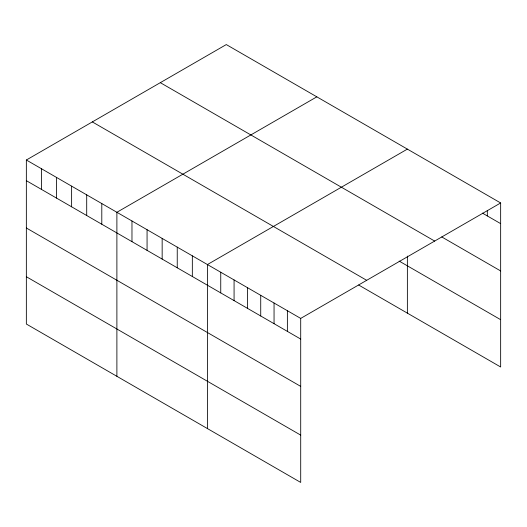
<?xml version="1.0" encoding="UTF-8"?>
<svg xmlns="http://www.w3.org/2000/svg" width="527" height="527" viewBox="0 0 527 527"><rect width="100%" height="100%" fill="white"/><g stroke="black" fill="none" stroke-linecap="round" stroke-linejoin="round"><path stroke-width="0.79" d="M26.35 160.01L300.706 318.407L300.706 482.429L26.35 324.033L26.35 160.01L226.294 44.571L500.65 202.967L500.65 366.99L358.67 285.021M316.832 96.843L116.889 212.282L116.889 376.304M407.371 149.115L207.421 264.554L207.421 428.576M300.706 318.407L500.65 202.967M482.416 213.106L500.65 223.632M441.738 236.926L500.65 270.944M160.313 82.667L434.67 241.063M399.137 261.076L500.65 319.685M92.33 121.915L366.687 280.311M26.35 180.675L300.706 339.072M26.35 227.987L300.706 386.383M26.35 276.728L300.706 435.124M487.323 210.378L487.323 215.945M407.371 256.082L407.371 313.137M287.38 310.713L287.38 331.378M274.053 303.018L274.053 323.683M260.727 295.324L260.727 315.996M247.4 287.63L247.4 308.302M234.074 279.936L234.074 300.607M220.747 272.242L220.747 292.913M192.335 255.839L192.335 276.504M177.243 247.13L177.243 267.795M162.158 238.415L162.158 259.086M147.066 229.706L147.066 250.371M131.974 220.991L131.974 241.662M101.797 203.567L101.797 224.238M86.705 194.858L86.705 215.523M71.619 186.143L71.619 206.815M56.527 177.434L56.527 198.099M41.442 168.719L41.442 189.391"/></g></svg>
